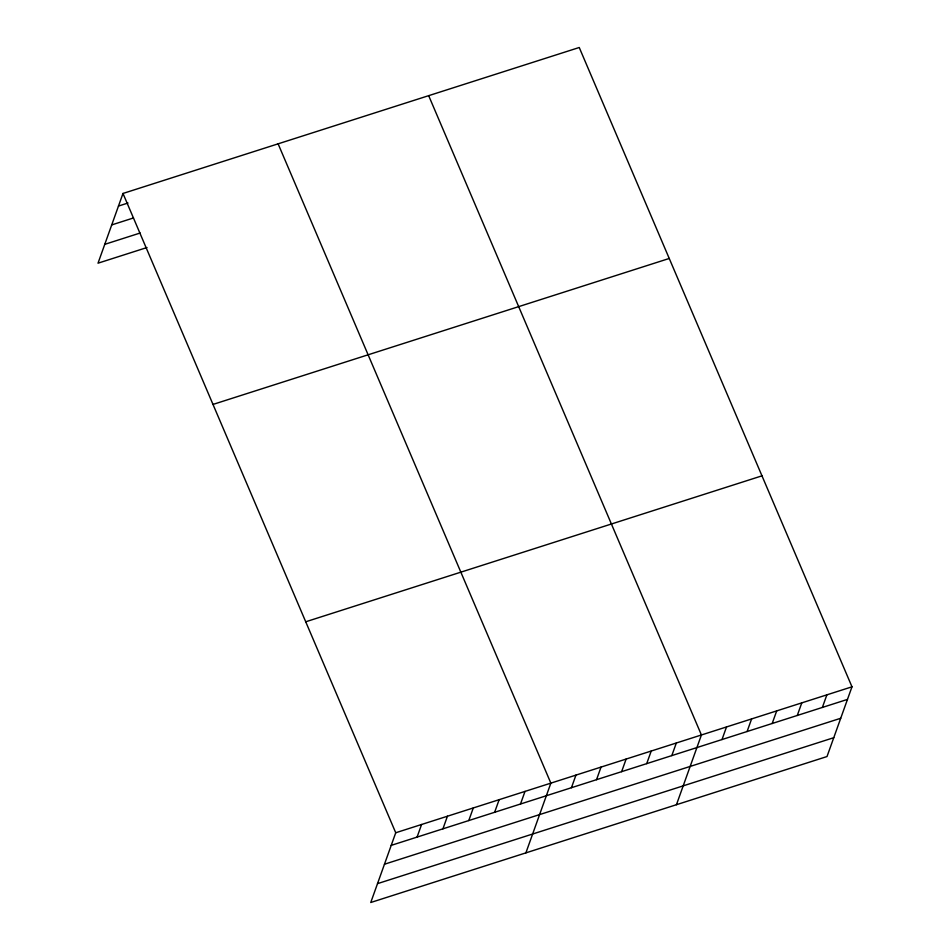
<?xml version="1.0" encoding="UTF-8"?>
<svg xmlns="http://www.w3.org/2000/svg" width="950" height="950" viewBox="0 0 950 950"><rect width="100%" height="100%" fill="white"/><g stroke="black" fill="none" stroke-linecap="round" stroke-linejoin="round"><path stroke-width="1.43" d="M122.989 193.456L395.734 832.758L370.761 902.5L827.011 756.544L851.984 686.814L579.239 47.5L122.989 193.456L98.016 263.186L147.012 247.523M417.074 837.104L421.586 824.493M442.926 828.828L447.438 816.228M468.777 820.562L473.29 807.951M494.629 812.286L499.142 799.686M520.493 804.021L525.006 791.409M525.884 852.874L550.857 783.144L278.113 143.83M571.437 787.716L575.949 775.117M596.529 779.689L601.041 767.089M621.621 771.661L626.133 759.062M646.712 763.634L651.225 751.034M671.804 755.606L676.329 743.007M676.447 804.709L701.421 734.979L428.676 95.665M722 739.551L726.512 726.952M747.092 731.524L751.604 718.924M772.184 723.496L776.696 710.897M797.276 715.469L801.788 702.869M822.367 707.441L826.88 694.842M118.477 206.055L128.001 203.015M111.72 224.912L133.499 217.954M104.773 244.34L140.149 233.023M212.99 404.427L669.239 258.471M305.722 621.787L761.971 475.843M395.734 832.758L851.984 686.814M391.222 845.369L847.459 699.414M384.465 864.227L840.714 718.271M377.518 883.643L833.756 737.699"/></g></svg>
